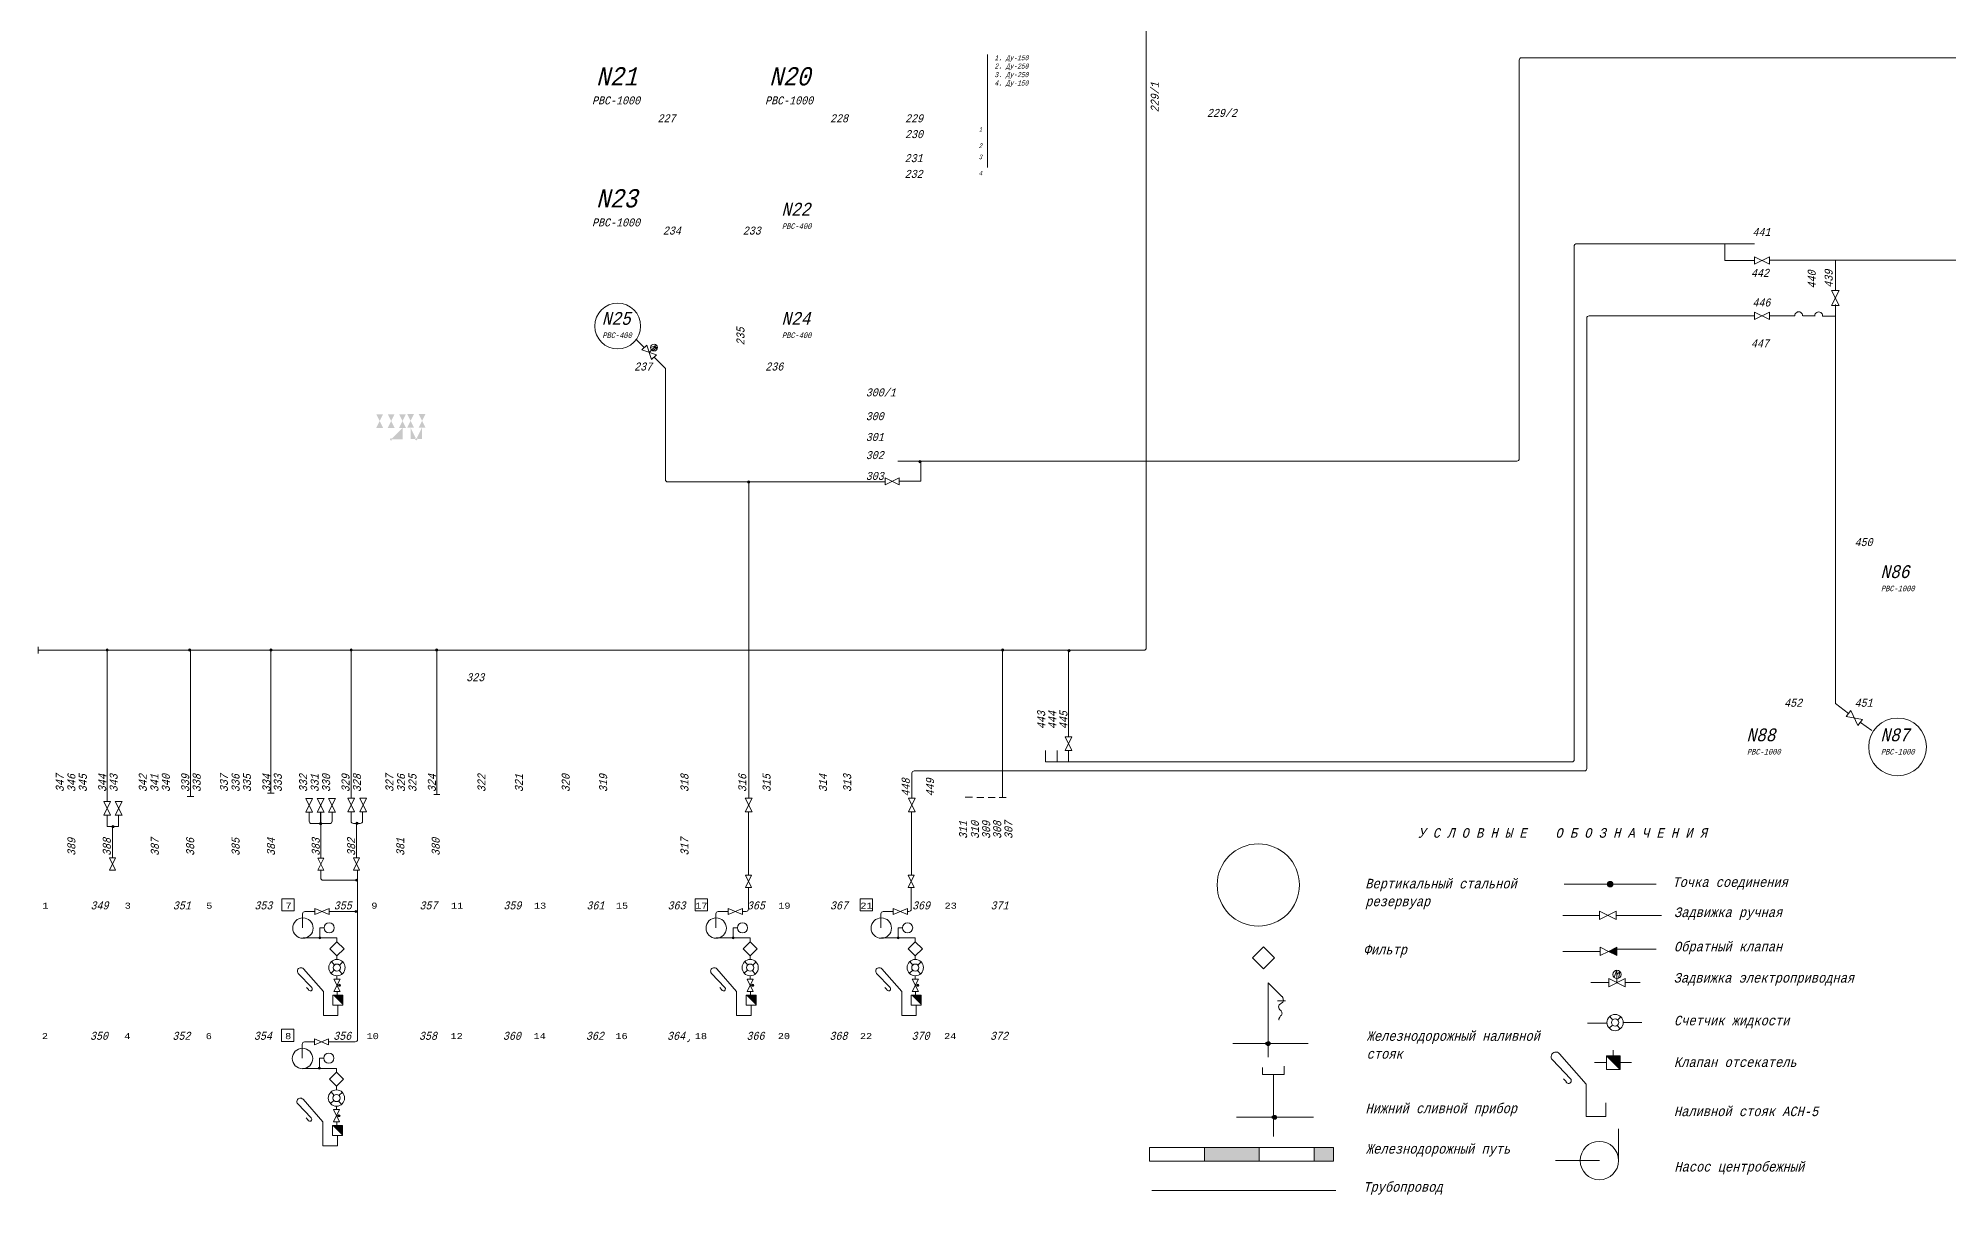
# Model space of a CAD drawing. Extents: x 25 to 789, y 11 to 574.
# Drawn here: x 24.7 to 442.6, y 10.7 to 263.6 of the extents above; entities that cross this region are included whole.
import ezdxf

# ---------------------------------------------------------------- set-up
doc = ezdxf.new("R2010")
doc.units = 0
doc.header["$MEASUREMENT"] = 0
doc.linetypes.add('ACAD_ISO03W100', pattern=[30, 12, -18])
doc.layers.get('0').update_dxf_attribs({"linetype": 'CONTINUOUS'})
doc.layers.add('Aи92', color=74, linetype='CONTINUOUS')
doc.layers.add('Надписи', color=4, linetype='CONTINUOUS', lineweight=5)
doc.layers.add('Общие трубы', color=254, linetype='CONTINUOUS', lineweight=30)
doc.layers.get('0').off()
doc.styles.get("Standard").update_dxf_attribs({"font": 'COUR.TTF', "width": 0.8, "oblique": 7, "height": 2})

# ---------------------------------------------------------------- blocks, each defined once
blk = doc.blocks.new('EZADV')
blk.add_lwpolyline([(-3, 1.5), (-3, -1.5), (3, 1.5), (3, -1.5)], close=True)
for points in [[(-1, 2), (0, 4.5), (0, 3), (1, 4), (0.5, 1.5)], [(0, 0), (0, 3)]]:
    blk.add_lwpolyline(points)
blk.add_circle((0, 3), 1.5)
blk = doc.blocks.new('ZADVR')
blk.add_lwpolyline([(-1.5, 3), (1.5, 3), (-1.5, -3), (1.5, -3)], close=True)
blk = doc.blocks.new('CLAPOB')
blk.add_hatch(color=256).paths.add_polyline_path([(0.74, 1.67), (-0.71, 4.47), (0.74, 4.47), (2.19, 4.47)])
for points in [[(0.75, 1.5), (-0.75, 4.5), (2.25, 4.5)], [(0.75, 1.5), (-0.75, -1.5), (2.25, -1.5)], [(0.74, 1.67), (-0.71, 4.47), (0.74, 4.47), (2.19, 4.47)]]:
    blk.add_lwpolyline(points, close=True)

msp = doc.modelspace()

# ---------------------------------------------------------------- hatches: boundary and pattern name
at = {"layer": 'Aи92'}
h = msp.add_hatch(color=256, dxfattribs=at)
edge = h.paths.add_edge_path()
edge.add_line((101.9, 173.4), (101.9, 175.9))
edge = h.paths.add_edge_path()
edge.add_line((101.9, 175.9), (101.9, 178.4))
edge = h.paths.add_edge_path()
edge.add_line((101.9, 175.9), (104.4, 175.9))
edge.add_line((104.4, 175.9), (104.4, 178.4))
edge = h.paths.add_edge_path()
edge.add_arc((101.9, 175.9), 0.25, 0, 360)
edge = h.paths.add_edge_path()
edge.add_line((101.9, 175.9), (99.4, 175.9))
edge = h.paths.add_edge_path()
edge.add_line((99.4, 175.9), (99.4, 178.4))
h.paths.add_polyline_path([(98.65, 181.4), (100.15, 181.4), (98.65, 178.4), (100.15, 178.4)])
h.paths.add_polyline_path([(101.15, 181.4), (102.65, 181.4), (101.15, 178.4), (102.65, 178.4)])
h.paths.add_polyline_path([(103.65, 181.4), (105.15, 181.4), (103.65, 178.4), (105.15, 178.4)])
edge = h.paths.add_edge_path()
edge.add_line((107.41, 173.44), (107.41, 175.94))
edge = h.paths.add_edge_path()
edge.add_arc((107.41, 175.94), 0.25, 0, 360)
edge = h.paths.add_edge_path()
edge.add_line((107.41, 175.94), (108.66, 175.94))
edge.add_line((108.66, 175.94), (108.66, 178.44))
edge = h.paths.add_edge_path()
edge.add_line((107.41, 175.94), (106.16, 175.94))
edge.add_line((106.16, 175.94), (106.16, 178.44))
h.paths.add_polyline_path([(105.41, 181.44), (106.91, 181.44), (105.41, 178.44), (106.91, 178.44)])
h.paths.add_polyline_path([(107.91, 181.44), (109.41, 181.44), (107.91, 178.44), (109.41, 178.44)])
at = {"layer": 'Aи92', "lineweight": 20}
h = msp.add_hatch(color=256, dxfattribs=at)
edge = h.paths.add_edge_path()
edge.add_arc((39.8, 129.86), 0.25, 0, 360)
h = msp.add_hatch(color=256, dxfattribs=at)
edge = h.paths.add_edge_path()
edge.add_arc((57.83, 129.86), 0.25, 0, 360)
h = msp.add_hatch(color=256, dxfattribs=at)
edge = h.paths.add_edge_path()
edge.add_arc((75.62, 129.86), 0.25, 0, 360)
h = msp.add_hatch(color=256, dxfattribs=at)
edge = h.paths.add_edge_path()
edge.add_arc((93.16, 129.86), 0.25, 0, 360)
h = msp.add_hatch(color=256, dxfattribs=at)
edge = h.paths.add_edge_path()
edge.add_arc((111.88, 129.86), 0.25, 0, 360)
h = msp.add_hatch(color=256, dxfattribs=at)
edge = h.paths.add_edge_path()
edge.add_arc((235.65, 129.86), 0.25, 0, 360)
h = msp.add_hatch(color=256, dxfattribs=at)
edge = h.paths.add_edge_path()
edge.add_arc((250.17, 129.71), 0.25, 0, 360)
h = msp.add_hatch(color=256, dxfattribs=at)
edge = h.paths.add_edge_path()
edge.add_arc((86.48, 91.87), 0.25, 0, 360)
h = msp.add_hatch(color=256, dxfattribs=at)
edge = h.paths.add_edge_path()
edge.add_arc((94.41, 91.91), 0.25, 0, 360)
h = msp.add_hatch(color=256, dxfattribs=at)
edge = h.paths.add_edge_path()
edge.add_arc((41.05, 91.22), 0.25, 0, 360)
h = msp.add_hatch(color=256, dxfattribs=at)
edge = h.paths.add_edge_path()
edge.add_arc((94.32, 79.49), 0.223, 0, 360)
h = msp.add_hatch(color=256, dxfattribs=at)
edge = h.paths.add_edge_path()
edge.add_arc((94.22, 72.67), 0.223, 0, 360)
h = msp.add_hatch(color=256, dxfattribs=at)
edge = h.paths.add_edge_path()
edge.add_arc((86.32, 66.9), 0.223, 0, 360)
h = msp.add_hatch(color=256, dxfattribs=at)
edge = h.paths.add_edge_path()
edge.add_arc((86.32, 66.9), 0.165, 0, 360)
h = msp.add_hatch(color=256, dxfattribs=at)
edge = h.paths.add_edge_path()
edge.add_arc((176.69, 66.9), 0.223, 0, 360)
h = msp.add_hatch(color=256, dxfattribs=at)
edge = h.paths.add_edge_path()
edge.add_arc((176.69, 66.9), 0.165, 0, 360)
h = msp.add_hatch(color=256, dxfattribs=at)
edge = h.paths.add_edge_path()
edge.add_arc((212.8, 66.9), 0.223, 0, 360)
h = msp.add_hatch(color=256, dxfattribs=at)
edge = h.paths.add_edge_path()
edge.add_arc((212.8, 66.9), 0.165, 0, 360)
for points in [[(89.15, 54.36), (91.36, 52.16), (91.36, 54.36)], [(179.53, 54.36), (181.73, 52.16), (181.73, 54.36)], [(215.64, 54.36), (217.84, 52.16), (217.84, 54.36)], [(89.05, 25.84), (91.25, 23.64), (91.25, 25.84)]]:
    msp.add_hatch(color=256, dxfattribs=at).paths.add_polyline_path(points)
h = msp.add_hatch(color=256, dxfattribs=at)
edge = h.paths.add_edge_path()
edge.add_arc((90.6, 56.51), 0.223, 0, 360)
h = msp.add_hatch(color=256, dxfattribs=at)
edge = h.paths.add_edge_path()
edge.add_arc((90.6, 56.51), 0.165, 0, 360)
h = msp.add_hatch(color=256, dxfattribs=at)
edge = h.paths.add_edge_path()
edge.add_arc((180.98, 56.51), 0.223, 0, 360)
h = msp.add_hatch(color=256, dxfattribs=at)
edge = h.paths.add_edge_path()
edge.add_arc((180.98, 56.51), 0.165, 0, 360)
h = msp.add_hatch(color=256, dxfattribs=at)
edge = h.paths.add_edge_path()
edge.add_arc((217.09, 56.51), 0.223, 0, 360)
h = msp.add_hatch(color=256, dxfattribs=at)
edge = h.paths.add_edge_path()
edge.add_arc((217.09, 56.51), 0.165, 0, 360)
h = msp.add_hatch(color=256, dxfattribs=at)
edge = h.paths.add_edge_path()
edge.add_arc((86.21, 38.38), 0.223, 0, 360)
h = msp.add_hatch(color=256, dxfattribs=at)
edge = h.paths.add_edge_path()
edge.add_arc((86.21, 38.38), 0.165, 0, 360)
h = msp.add_hatch(color=256, dxfattribs=at)
edge = h.paths.add_edge_path()
edge.add_arc((90.5, 27.99), 0.223, 0, 360)
h = msp.add_hatch(color=256, dxfattribs=at)
edge = h.paths.add_edge_path()
edge.add_arc((90.5, 27.99), 0.165, 0, 360)
at = {"layer": 'Надписи', "lineweight": 15}
h = msp.add_hatch(color=256, dxfattribs=at)
edge = h.paths.add_edge_path()
edge.add_arc((368.52, 78.63), 0.6, 0, 360)
h = msp.add_hatch(color=256, dxfattribs=at)
edge = h.paths.add_edge_path()
edge.add_arc((293.74, 43.77), 0.42, 0, 360)
edge = h.paths.add_edge_path()
edge.add_arc((293.44, 43.77), 0.3, 0, 360)
edge = h.paths.add_edge_path(flags=16)
edge.add_arc((293.74, 43.77), 0.3, 0, 360)
h = msp.add_hatch(color=256, dxfattribs=at)
edge = h.paths.add_edge_path()
edge.add_arc((293.44, 43.77), 0.3, 0, 360)
edge = h.paths.add_edge_path()
edge.add_arc((293.74, 43.77), 0.3, 0, 360)
msp.add_hatch(color=256, dxfattribs=at).paths.add_polyline_path([(367.7, 41.1), (370.67, 38.13), (370.67, 41.1)])
h = msp.add_hatch(color=256, dxfattribs=at)
edge = h.paths.add_edge_path()
edge.add_arc((295.15, 27.65), 0.42, 0, 360)
edge = h.paths.add_edge_path()
edge.add_arc((294.85, 27.65), 0.3, 0, 360)
edge = h.paths.add_edge_path(flags=16)
edge.add_arc((295.15, 27.65), 0.3, 0, 360)
h = msp.add_hatch(color=256, dxfattribs=at)
edge = h.paths.add_edge_path()
edge.add_arc((294.85, 27.65), 0.3, 0, 360)
edge = h.paths.add_edge_path()
edge.add_arc((295.15, 27.65), 0.3, 0, 360)
h = msp.add_hatch(color=256, dxfattribs=at)
h.paths.add_polyline_path([(291.78, 18.07), (279.78, 18.07), (279.78, 21.07), (291.78, 21.07)])
h.paths.add_polyline_path([(303.78, 18.07), (307.98, 18.07), (307.98, 21.07), (303.78, 21.07)])
at = {"layer": 'Общие трубы', "lineweight": 20}
h = msp.add_hatch(color=256, dxfattribs=at)
edge = h.paths.add_edge_path()
edge.add_arc((217.57, 171.04), 0.25, 0, 360)

# ---------------------------------------------------------------- linework, layer by layer
at = {"layer": 'Aи92', "lineweight": 20}
for p, q in [((267.07, 376.35), (267.07, 130.29)), ((400.09, 214.21), (403.35, 215.84)), ((400.09, 215.84), (403.35, 214.21)), ((400.09, 215.84), (400.09, 214.21)), ((614.29, 215.11), (403.34, 215.11)), ((403.35, 215.84), (403.35, 214.21)), ((417.77, 208.44), (417.77, 215.13)), ((418.58, 205.18), (416.95, 208.44)), ((416.95, 205.18), (418.58, 208.44)), ((418.58, 208.44), (416.95, 208.44)), ((418.58, 205.18), (416.95, 205.18)), ((417.77, 206.81), (417.77, 206.81)), ((417.77, 118.13), (417.81, 205.41)), ((363.41, 103.89), (363.41, 202.4)), ((400.09, 202.9), (363.91, 202.9)), ((400.09, 202.1), (403.35, 203.73)), ((400.09, 203.73), (403.35, 202.1)), ((400.09, 203.73), (400.09, 202.1)), ((403.35, 203.73), (403.35, 202.1)), ((408.91, 202.88), (403.35, 202.88)), ((414.96, 202.87), (417.9, 202.87)), ((155.51, 197.75), (157.28, 195.98)), ((157.81, 196.51), (156.75, 195.45)), ((158.87, 193.33), (157.81, 196.51)), ((158.7, 195.98), (159.93, 196.51)), ((159.93, 196.51), (159.4, 195.98)), ((156.75, 195.45), (159.93, 194.39)), ((158.34, 194.92), (159.4, 195.98)), ((159.93, 194.39), (158.87, 193.33)), ((160.11, 195.98), (159.05, 195.27)), ((159.4, 195.98), (160.11, 195.98)), ((159.4, 193.86), (161.9, 191.36)), ((161.9, 191.36), (161.9, 167.1)), ((212.99, 167.48), (209.99, 165.98)), ((209.99, 167.48), (212.99, 165.98)), ((209.99, 165.98), (209.99, 167.48)), ((212.99, 165.98), (212.99, 167.48)), ((162.4, 166.6), (209.93, 166.6)), ((180.13, 97.41), (180.13, 166.62)), ((24.72, 129.04), (24.72, 130.54)), ((39.47, 129.79), (24.72, 129.79)), ((24.72, 129.79), (24.72, 129.04)), ((101.22, 129.79), (39.47, 129.79)), ((39.8, 96.72), (39.8, 129.79)), ((58.01, 97.84), (58.01, 129.79)), ((75.62, 98.52), (75.62, 129.79)), ((93.16, 97.41), (93.16, 129.79)), ((167.22, 129.79), (101.22, 129.79)), ((111.88, 98.23), (111.88, 129.79)), ((236.72, 129.79), (167.22, 129.79)), ((235.65, 97.57), (235.65, 129.79)), ((266.57, 129.79), (236.72, 129.79)), ((250.05, 129.72), (250.05, 110.75)), ((420.62, 115.95), (417.77, 118.13)), ((421.13, 116.6), (420.13, 115.31)), ((420.13, 115.31), (423.71, 114.6)), ((421.13, 116.6), (422.71, 113.31)), ((423.71, 114.6), (422.71, 113.31)), ((423.25, 114.01), (425.78, 112.21)), ((249.3, 110.85), (250.8, 110.85)), ((250.8, 110.85), (249.3, 107.85)), ((250.8, 107.85), (249.3, 110.85)), ((249.3, 107.85), (250.8, 107.85)), ((215.81, 97.41), (215.81, 102.89)), ((362.91, 103.39), (216.31, 103.39)), ((39.05, 96.72), (40.55, 96.72)), ((40.55, 96.72), (39.05, 93.72)), ((40.55, 93.72), (39.05, 96.72)), ((41.55, 96.72), (43.05, 96.72)), ((43.05, 96.72), (41.55, 93.72)), ((43.05, 93.72), (41.55, 96.72)), ((57.28, 97.81), (58.76, 97.81)), ((74.83, 98.56), (76.3, 98.56)), ((83.23, 97.37), (84.73, 97.37)), ((84.73, 97.37), (83.23, 94.37)), ((84.73, 94.37), (83.23, 97.37)), ((85.73, 97.37), (87.23, 97.37)), ((87.23, 97.37), (85.73, 94.37)), ((87.23, 94.37), (85.73, 97.37)), ((88.23, 97.37), (89.73, 97.37)), ((89.73, 97.37), (88.23, 94.37)), ((89.73, 94.37), (88.23, 97.37)), ((92.41, 97.41), (93.91, 97.41)), ((93.91, 97.41), (92.41, 94.41)), ((93.91, 94.41), (92.41, 97.41)), ((95.03, 97.41), (96.53, 97.41)), ((96.53, 97.41), (95.03, 94.41)), ((96.53, 94.41), (95.03, 97.41)), ((111.22, 98.23), (112.53, 98.23)), ((179.36, 97.41), (180.86, 97.41)), ((180.86, 97.41), (179.36, 94.41)), ((180.86, 94.41), (179.36, 97.41)), ((215.05, 97.41), (216.55, 97.41)), ((216.55, 97.41), (215.05, 94.41)), ((216.55, 94.41), (215.05, 97.41)), ((234.9, 97.55), (236.43, 97.55)), ((39.05, 93.72), (40.55, 93.72)), ((39.8, 91.22), (39.8, 93.72)), ((41.55, 93.72), (43.05, 93.72)), ((42.3, 91.22), (42.3, 93.72)), ((83.23, 94.37), (84.73, 94.37)), ((83.98, 92.37), (83.98, 94.37)), ((85.73, 94.37), (87.23, 94.37)), ((86.48, 91.87), (86.48, 94.37)), ((86.51, 84.33), (86.51, 94.37)), ((88.23, 94.37), (89.73, 94.37)), ((88.98, 92.37), (88.98, 94.37)), ((92.41, 94.41), (93.91, 94.41)), ((93.16, 92.41), (93.16, 94.41)), ((94.32, 84.37), (94.32, 92.15)), ((95.03, 94.41), (96.53, 94.41)), ((95.66, 92.41), (95.66, 94.41)), ((179.36, 94.41), (180.86, 94.41)), ((180.05, 80.57), (180.05, 94.41)), ((215.05, 94.41), (216.55, 94.41)), ((215.74, 80.57), (215.74, 94.41)), ((41.05, 91.22), (39.8, 91.22)), ((40.96, 84.37), (40.96, 91.45)), ((41.05, 91.22), (42.3, 91.22)), ((86.48, 91.87), (84.48, 91.87)), ((86.48, 91.87), (88.48, 91.87)), ((94.41, 91.91), (93.66, 91.91)), ((94.41, 91.91), (95.16, 91.91)), ((40.29, 84.37), (41.62, 84.37)), ((41.62, 84.37), (40.29, 81.7)), ((41.62, 81.7), (40.29, 84.37)), ((85.85, 84.33), (87.18, 84.33)), ((87.18, 84.33), (85.85, 81.66)), ((87.18, 81.66), (85.85, 84.33)), ((93.65, 84.37), (94.98, 84.37)), ((94.98, 84.37), (93.65, 81.7)), ((94.98, 81.7), (93.65, 84.37)), ((40.29, 81.7), (41.62, 81.7)), ((85.85, 81.66), (87.18, 81.66)), ((86.51, 81.66), (86.51, 79.99)), ((87.01, 79.49), (94.32, 79.49)), ((93.65, 81.7), (94.98, 81.7)), ((94.56, 77.75), (94.58, 81.76)), ((179.39, 80.57), (180.72, 80.57)), ((180.72, 80.57), (179.39, 77.9)), ((180.72, 77.9), (179.39, 80.57)), ((214.97, 80.57), (216.31, 80.57)), ((216.31, 80.57), (214.97, 77.9)), ((216.31, 77.9), (214.97, 80.57)), ((94.56, 44.65), (94.56, 77.75)), ((179.39, 77.9), (180.72, 77.9)), ((180.05, 73.17), (180.05, 77.9)), ((214.97, 77.9), (216.31, 77.9)), ((215.65, 73.17), (215.65, 77.9)), ((82.55, 72.14), (82.55, 69.09)), ((83.05, 72.64), (85.16, 72.64)), ((85.22, 72), (85.22, 73.33)), ((85.22, 73.33), (88.34, 72)), ((88.34, 73.33), (85.22, 72)), ((88.31, 72.67), (94.22, 72.67)), ((88.34, 72), (88.34, 73.33)), ((172.93, 72.14), (172.93, 69.09)), ((173.43, 72.64), (175.54, 72.64)), ((175.6, 72), (175.6, 73.33)), ((175.6, 73.33), (178.72, 72)), ((178.72, 73.33), (175.6, 72)), ((178.68, 72.67), (179.55, 72.67)), ((178.72, 72), (178.72, 73.33)), ((209.04, 72.14), (209.04, 69.09)), ((209.54, 72.64), (211.65, 72.64)), ((211.71, 72), (211.71, 73.33)), ((211.71, 73.33), (214.83, 72)), ((214.83, 73.33), (211.71, 72)), ((214.79, 72.67), (215.15, 72.67)), ((214.83, 72), (214.83, 73.33)), ((82.63, 66.87), (90.06, 66.87)), ((90.06, 66.87), (90.06, 66.05)), ((173.01, 66.87), (180.43, 66.87)), ((180.43, 66.87), (180.43, 66.05)), ((209.12, 66.87), (216.54, 66.87)), ((216.54, 66.87), (216.54, 66.05)), ((90.05, 62.93), (90.05, 62.18)), ((180.43, 62.93), (180.43, 62.18)), ((216.54, 62.93), (216.54, 62.18)), ((89.48, 59.83), (88.78, 59.16)), ((88.86, 61.72), (89.52, 60.93)), ((90.05, 58.59), (90.05, 57.84)), ((90.52, 59.75), (91.16, 58.99)), ((90.6, 60.95), (91.34, 61.68)), ((179.86, 59.83), (179.15, 59.16)), ((179.24, 61.72), (179.9, 60.93)), ((180.43, 58.59), (180.43, 57.84)), ((180.9, 59.75), (181.54, 58.99)), ((180.98, 60.95), (181.72, 61.68)), ((215.97, 59.83), (215.27, 59.16)), ((215.35, 61.72), (216.01, 60.93)), ((216.54, 58.59), (216.54, 57.84)), ((217.01, 59.75), (217.65, 58.99)), ((217.09, 60.95), (217.83, 61.68)), ((90.06, 56.51), (90.6, 56.51)), ((90.1, 55.18), (90.1, 54.5)), ((90.1, 54.5), (90.1, 54.37)), ((180.44, 56.51), (180.98, 56.51)), ((180.48, 55.18), (180.48, 54.5)), ((180.48, 54.5), (180.48, 54.37)), ((216.55, 56.51), (217.09, 56.51)), ((216.59, 55.18), (216.59, 54.5)), ((216.59, 54.5), (216.59, 54.37)), ((82.45, 43.62), (82.45, 40.57)), ((82.95, 44.12), (85.06, 44.12)), ((85.12, 43.48), (85.12, 44.81)), ((88.24, 44.81), (85.12, 43.48)), ((85.12, 44.81), (88.24, 43.48)), ((88.2, 44.15), (94.06, 44.15)), ((88.24, 43.48), (88.24, 44.81)), ((82.53, 38.35), (89.95, 38.35)), ((89.95, 38.35), (89.95, 37.53)), ((89.95, 34.42), (89.95, 33.66)), ((89.38, 31.32), (88.67, 30.64)), ((88.76, 33.2), (89.42, 32.42)), ((89.95, 30.07), (89.95, 29.32)), ((90.42, 31.23), (91.06, 30.47)), ((90.5, 32.43), (91.24, 33.16)), ((89.96, 27.99), (90.5, 27.99)), ((90, 26.66), (90, 25.98)), ((90, 25.98), (90, 25.85))]:
    msp.add_line(p, q, dxfattribs=at)
at = {"layer": 'Aи92', "linetype": 'ACAD_ISO03W100', "lineweight": 20}
msp.add_line((410.64, 202.88), (413.28, 202.88), dxfattribs=at)
at = {"layer": 'Aи92', "lineweight": 20}
for points in [[(78.03, 75.43), (80.7, 75.43), (80.7, 72.76), (78.03, 72.76)], [(168.41, 75.43), (171.08, 75.43), (171.08, 72.76), (168.41, 72.76)], [(204.52, 75.43), (207.19, 75.43), (207.19, 72.76), (204.52, 72.76)], [(90.05, 62.93), (91.61, 64.49), (90.05, 66.05), (88.5, 64.49)], [(180.43, 62.93), (181.99, 64.49), (180.43, 66.05), (178.87, 64.49)], [(216.54, 62.93), (218.1, 64.49), (216.54, 66.05), (214.98, 64.49)], [(89.15, 54.36), (89.15, 52.16), (91.36, 52.16), (91.36, 54.36)], [(89.39, 55.18), (90.73, 55.18), (89.39, 57.85), (90.73, 57.85)], [(179.53, 54.36), (179.53, 52.16), (181.73, 52.16), (181.73, 54.36)], [(179.77, 55.18), (181.1, 55.18), (179.77, 57.85), (181.1, 57.85)], [(215.64, 54.36), (215.64, 52.16), (217.84, 52.16), (217.84, 54.36)], [(215.88, 55.18), (217.21, 55.18), (215.88, 57.85), (217.21, 57.85)], [(77.93, 46.91), (80.6, 46.91), (80.6, 44.24), (77.93, 44.24)], [(89.95, 34.42), (91.51, 35.97), (89.95, 37.53), (88.39, 35.97)], [(89.29, 26.66), (90.62, 26.66), (89.29, 29.33), (90.62, 29.33)], [(89.05, 25.84), (89.05, 23.64), (91.25, 23.64), (91.25, 25.84)]]:
    msp.add_lwpolyline(points, close=True, dxfattribs=at)
for points in [[(86.32, 66.9), (86.32, 69.08)], [(87.26, 69.08), (86.32, 69.08)], [(176.69, 66.9), (176.69, 69.08)], [(177.63, 69.08), (176.69, 69.08)], [(212.8, 66.9), (212.8, 69.08)], [(213.74, 69.08), (212.8, 69.08)], [(87.09, 55.15), (82.73, 60.11)], [(177.47, 55.15), (173.11, 60.11)], [(213.58, 55.15), (209.22, 60.11)], [(90.25, 52.12), (90.25, 49.93), (87.09, 49.93), (87.09, 55.15)], [(180.62, 52.12), (180.62, 49.93), (177.47, 49.93), (177.47, 55.15)], [(216.74, 52.12), (216.74, 49.93), (213.58, 49.93), (213.58, 55.15)], [(87.15, 40.56), (86.21, 40.56)], [(86.21, 38.38), (86.21, 40.56)], [(86.99, 26.64), (82.63, 31.59)], [(90.14, 23.6), (90.14, 21.41), (86.99, 21.41), (86.99, 26.64)]]:
    msp.add_lwpolyline(points, dxfattribs=at)
for points in [[(82.73, 60.11, 1.001001), (81.59, 59.11), (84.54, 56.02, -1.307527), (83.8, 55.62), (83.4, 56.02)], [(173.11, 60.11, 1.001001), (171.97, 59.11), (174.92, 56.02, -1.307527), (174.18, 55.62), (173.78, 56.02)], [(209.22, 60.11, 1.001001), (208.08, 59.11), (211.03, 56.02, -1.307527), (210.29, 55.62), (209.89, 56.02)], [(82.63, 31.59, 1.001001), (81.49, 30.59), (84.44, 27.51, -1.307527), (83.7, 27.1), (83.3, 27.51)]]:
    msp.add_lwpolyline(points, format="xyb", dxfattribs=at)
for centre, radius in [((151.46, 200.67), 5), ((159.4, 195.98), 0.75), ((180.12, 166.6), 0.25), ((39.8, 129.86), 0.25), ((57.83, 129.86), 0.25), ((75.62, 129.86), 0.25), ((93.16, 129.86), 0.25), ((111.88, 129.86), 0.25), ((235.65, 129.86), 0.25), ((250.17, 129.71), 0.25), ((431.39, 108.63), 6.33), ((86.48, 91.87), 0.25), ((86.48, 91.87), 0.25), ((94.41, 91.91), 0.25), ((94.41, 91.91), 0.25), ((41.05, 91.22), 0.25), ((41.05, 91.22), 0.25), ((94.32, 79.49), 0.223), ((82.62, 69.02), 2.23), ((94.22, 72.67), 0.223), ((173, 69.02), 2.23), ((209.11, 69.02), 2.23), ((86.32, 66.9), 0.223), ((86.32, 66.9), 0.165), ((88.37, 69.08), 1.11), ((176.69, 66.9), 0.223), ((176.69, 66.9), 0.165), ((178.75, 69.08), 1.11), ((212.8, 66.9), 0.223), ((212.8, 66.9), 0.165), ((214.86, 69.08), 1.11), ((90.05, 60.38), 1.78), ((90.05, 60.38), 0.789), ((180.43, 60.38), 1.78), ((180.43, 60.38), 0.789), ((216.54, 60.38), 1.78), ((216.54, 60.38), 0.789), ((90.6, 56.51), 0.223), ((90.6, 56.51), 0.165), ((180.98, 56.51), 0.223), ((180.98, 56.51), 0.165), ((217.09, 56.51), 0.223), ((217.09, 56.51), 0.165), ((82.52, 40.5), 2.23), ((86.21, 38.38), 0.223), ((86.21, 38.38), 0.165), ((88.27, 40.56), 1.11), ((89.95, 31.86), 1.78), ((89.95, 31.86), 0.789), ((90.5, 27.99), 0.223), ((90.5, 27.99), 0.165)]:
    msp.add_circle(centre, radius, dxfattribs=at)
for centre, radius, start, end in [((363.91, 202.4), 0.5, 90, 180), ((409.75, 202.94), 0.841, 355.7305, 184.2695), ((414.12, 202.93), 0.841, 355.7305, 184.2695), ((162.4, 167.1), 0.5, 180, 270), ((266.57, 130.29), 0.5, 270, 0), ((216.31, 102.89), 0.5, 90, 180), ((362.91, 103.89), 0.5, 270, 0), ((84.48, 92.37), 0.5, 180, 270), ((88.48, 92.37), 0.5, 270, 0), ((93.66, 92.41), 0.5, 180, 270), ((95.16, 92.41), 0.5, 270, 0), ((87.01, 79.99), 0.5, 180, 270), ((83.05, 72.14), 0.5, 90, 180), ((173.43, 72.14), 0.5, 90, 180), ((179.55, 73.17), 0.5, 269.9588, 360), ((209.54, 72.14), 0.5, 90, 180), ((215.15, 73.17), 0.5, 269.9177, 0), ((82.95, 43.62), 0.5, 90, 180)]:
    msp.add_arc(centre, radius, start, end, dxfattribs=at)
at = {"layer": 'Надписи', "lineweight": 5}
msp.add_line((232.34, 260.02), (232.34, 235.33), dxfattribs=at)
at = {"layer": 'Надписи', "lineweight": 15}
for p, q in [((358.47, 78.63), (378.57, 78.63)), ((366.22, 71.8), (358.17, 71.8)), ((369.82, 71.8), (379.77, 71.8)), ((366.36, 63.93), (358.17, 63.93)), ((369.94, 64.38), (378.57, 64.38)), ((293.74, 57.04), (293.74, 40.77)), ((293.74, 57.04), (296.74, 54.04)), ((368.21, 57.09), (364.28, 57.09)), ((371.81, 57.09), (375.08, 57.09)), ((296.63, 53.11), (295.73, 53.11)), ((295.73, 53.11), (297.53, 53.11)), ((367.79, 48.26), (363.58, 48.26)), ((369.03, 47.82), (368.33, 47.14)), ((368.41, 49.71), (369.08, 48.92)), ((370.07, 47.74), (370.71, 46.98)), ((370.16, 48.93), (370.9, 49.67)), ((371.35, 48.37), (375.46, 48.37)), ((285.99, 43.77), (302.49, 43.77)), ((292.45, 37.92), (292.45, 38.52)), ((367.7, 39.62), (365.11, 39.62)), ((370.67, 39.62), (373.21, 39.62)), ((286.8, 27.65), (303.6, 27.65)), ((370.36, 18.19), (370.36, 25.09)), ((366.16, 18.19), (356.56, 18.19)), ((268.31, 11.67), (308.51, 11.67))]:
    msp.add_line(p, q, dxfattribs=at)
for points in [[(292.72, 60.13), (295.12, 62.53), (292.72, 64.93), (290.32, 62.53)], [(367.7, 41.1), (367.7, 38.13), (370.67, 38.13), (370.67, 41.1)], [(279.78, 18.07), (267.78, 18.07), (267.78, 21.07), (279.78, 21.07)], [(291.78, 18.07), (279.78, 18.07), (279.78, 21.07), (291.78, 21.07)], [(303.78, 18.07), (291.78, 18.07), (291.78, 21.07), (303.78, 21.07)], [(303.78, 18.07), (307.98, 18.07), (307.98, 21.07), (303.78, 21.07)]]:
    msp.add_lwpolyline(points, close=True, dxfattribs=at)
msp.add_lwpolyline([(357.41, 41.56, 1.001001), (355.87, 40.21), (359.85, 36.05, -1.307527), (358.86, 35.51), (358.31, 36.05)], format="xyb", dxfattribs=at)
for points in [[(369.21, 41.1), (369.21, 42.35)], [(294.85, 23.45), (294.85, 37.02), (292.45, 37.02), (292.45, 37.92)], [(294.85, 37.02), (297.25, 37.02), (297.25, 38.82)], [(363.29, 34.88), (357.41, 41.56)], [(367.7, 41.1), (370.67, 38.13), (370.67, 41.1), (367.7, 41.1)], [(369.19, 38.13), (369.17, 38.02)], [(367.55, 30.78), (367.55, 27.84), (363.29, 27.84), (363.29, 34.88)]]:
    msp.add_lwpolyline(points, dxfattribs=at)
for centre, radius in [((291.56, 78.45), 9), ((368.52, 78.63), 0.6), ((369.6, 48.37), 1.78), ((369.6, 48.37), 0.789), ((293.44, 43.77), 0.3), ((293.74, 43.77), 0.42), ((293.74, 43.77), 0.3), ((294.85, 27.65), 0.3), ((295.15, 27.65), 0.42), ((295.15, 27.65), 0.3), ((366.16, 18.19), 4.2)]:
    msp.add_circle(centre, radius, dxfattribs=at)
for centre, end in [((179.55, 73.17), 0), ((94.06, 44.65), 0), ((94.06, 44.65), 0), ((166.66, 44.65), 360)]:
    msp.add_arc(centre, 0.5, 269.9588, end, dxfattribs=at)
at = {"layer": 'Надписи', "lineweight": 15, "start_tangent": (0.116841, 0.993151), "end_tangent": (0.83205, 0.5547)}
msp.add_spline([(296.74, 54.04), (297.04, 53.14), (296.14, 52.24), (296.14, 51.34), (296.44, 51.04), (296.74, 50.44), (296.74, 50.14), (296.44, 49.84), (296.14, 48.94)], degree=3, dxfattribs=at)
at = {"layer": 'Общие трубы', "lineweight": 20}
for p, q in [((349.13, 259.35), (620.16, 259.35)), ((348.63, 171.66), (348.63, 258.85)), ((360.67, 105.85), (360.67, 218.27)), ((400.09, 218.62), (361.02, 218.62)), ((393.63, 218.62), (393.63, 215.03)), ((400.09, 215.03), (393.63, 215.03)), ((212.75, 171.16), (348.13, 171.16)), ((217.72, 166.73), (217.72, 171.16)), ((213.02, 166.73), (217.72, 166.73)), ((245.05, 105.35), (245.05, 107.85)), ((247.55, 105.35), (245.05, 105.35)), ((247.55, 105.35), (247.55, 107.85)), ((247.55, 105.35), (360.17, 105.35)), ((250.05, 105.35), (250.05, 107.85)), ((227.44, 97.63), (229.09, 97.63)), ((229.99, 97.61), (231.52, 97.61)), ((232.45, 97.57), (234.04, 97.57))]:
    msp.add_line(p, q, dxfattribs=at)
msp.add_circle((217.57, 171.04), 0.25, dxfattribs=at)
for centre, radius, start, end in [((349.13, 258.85), 0.5, 90, 180), ((361.02, 218.27), 0.35, 90, 180), ((348.13, 171.66), 0.5, 270, 0), ((360.17, 105.85), 0.5, 270, 0)]:
    msp.add_arc(centre, radius, start, end, dxfattribs=at)

# ---------------------------------------------------------------- block references
at = {"layer": 'Надписи', "lineweight": 15, "xscale": 0.6, "yscale": 0.6, "zscale": 0.6}
for name, p, rotation in [('ZADVR', (368.02, 71.8), 90), ('CLAPOB', (367.26, 64.38), 270)]:
    msp.add_blockref(name, p, dxfattribs=dict(at, rotation=rotation))
msp.add_blockref('EZADV', (370.01, 57.09), dxfattribs=at)

# ---------------------------------------------------------------- texts
at = {"layer": 'Надписи', "lineweight": 5, "oblique": 15, "width": 0.75}
for s, height, p in [('1. Ду-150', 1.1, (233.86, 258.8)), ('2. Ду-250', 1.1, (233.86, 256.97)), ('3. Ду-250', 1.1, (233.86, 255.1)), ('4. Ду-150', 1.1, (233.86, 253.27)), ('229/2', 1.75, (280.32, 246.4)), ('1', 1, (230.41, 243.16)), ('2', 1, (230.41, 239.6)), ('3', 1, (230.41, 237.16)), ('4', 1, (230.41, 233.6))]:
    msp.add_text(s, height=height, dxfattribs=at).set_placement(p)
at = {"layer": 'Надписи', "lineweight": 15, "oblique": 15, "width": 0.75}
for s, height, p in [('N21', 4, (146.72, 253.28)), ('N20', 4, (184.57, 253.28)), ('РВС-1000', 1.75, (145.84, 249.14)), ('РВС-1000', 1.75, (183.69, 249.14)), ('227', 1.75, (160.17, 245.22)), ('228', 1.75, (197.89, 245.22)), ('229', 1.75, (214.3, 245.22)), ('230', 1.75, (214.3, 241.77)), ('231', 1.75, (214.21, 236.51)), ('232', 1.75, (214.21, 233.06)), ('N23', 4, (146.72, 226.6)), ('N22', 2.8, (187.27, 224.82)), ('РВС-1000', 1.75, (145.84, 222.46)), ('234', 1.75, (161.33, 220.67)), ('233', 1.75, (178.81, 220.67)), ('РВС-400', 1.225, (187.39, 221.92)), ('441', 1.75, (399.62, 220.36)), ('442', 1.75, (399.31, 211.42)), ('446', 1.75, (399.62, 204.95)), ('N25', 2.8, (147.98, 200.94)), ('N24', 2.8, (187.27, 200.94)), ('РВС-400', 1.225, (148.1, 198.05)), ('РВС-400', 1.225, (187.39, 198.05)), ('447', 1.75, (399.31, 196.01)), ('237', 1.75, (155.05, 190.95)), ('236', 1.75, (183.74, 190.95)), ('300/1', 1.75, (205.71, 185.29)), ('300', 1.75, (205.71, 180.09)), ('301', 1.75, (205.71, 175.53)), ('302', 1.75, (205.71, 171.58)), ('303', 1.75, (205.71, 167.02)), ('450', 1.75, (421.98, 152.56)), ('N86', 2.8, (427.63, 145.57)), ('РВС-1000', 1.225, (427.75, 142.68)), ('323', 1.75, (118.34, 123)), ('452', 1.75, (406.56, 117.42)), ('451', 1.75, (421.98, 117.42)), ('N88', 2.8, (398.33, 109.87)), ('N87', 2.8, (427.63, 109.87)), ('РВС-1000', 1.225, (398.45, 106.98)), ('РВС-1000', 1.225, (427.75, 106.98)), ('У С Л О В Н Ы Е    О Б О З Н А Ч Е Н И Я', 2.1, (326.54, 88.78)), ('Вертикальный стальной', 2.1, (314.95, 77.7)), (' Точка соединения', 2.1, (380.55, 78.03)), ('резервуар', 2.1, (314.95, 73.8)), ('349', 1.75, (36.15, 73.11)), ('351', 1.75, (54.16, 73.11)), ('353', 1.75, (71.99, 73.11)), ('355', 1.75, (89.34, 73.11)), ('357', 1.75, (108.1, 73.11)), ('359', 1.75, (126.45, 73.11)), ('361', 1.75, (144.61, 73.11)), ('363', 1.75, (162.36, 73.11)), ('365', 1.75, (179.72, 73.11)), ('367', 1.75, (197.88, 73.11)), ('369', 1.75, (215.83, 73.11)), ('371', 1.75, (233, 73.11)), ('Задвижка ручная', 2.1, (382.47, 71.43)), ('Фильтр', 2.1, (314.61, 63.25)), ('Обратный клапан', 2.1, (382.47, 63.93)), ('Задвижка электроприводная', 2.1, (382.4, 57.09)), ('350', 1.75, (36.04, 44.59)), ('352', 1.75, (54.06, 44.59)), ('354', 1.75, (71.88, 44.59)), ('356', 1.75, (89.24, 44.59)), ('358', 1.75, (107.99, 44.59)), ('360', 1.75, (126.35, 44.59)), ('362', 1.75, (144.5, 44.59)), ('364', 1.75, (162.26, 44.59)), ('366', 1.75, (179.62, 44.59)), ('368', 1.75, (197.77, 44.59)), ('370', 1.75, (215.73, 44.59)), ('372', 1.75, (232.89, 44.59)), ('Железнодорожный наливной', 2.1, (315.26, 44.37)), ('Счетчик жидкости', 2.1, (382.47, 47.75)), ('стояк', 2.1, (315.26, 40.47)), ('Клапан отсекатель', 2.1, (382.47, 38.65)), ('Нижний сливной прибор', 2.1, (315, 28.55)), ('Наливной стояк АСН-5', 2.1, (382.46, 27.9)), ('Железнодорожный путь', 2.1, (315.11, 19.7)), ('Насос центробежный', 2.1, (382.56, 15.79)), ('Трубопровод', 2.1, (314.51, 11.37))]:
    msp.add_text(s, height=height, dxfattribs=at).set_placement(p)
at = {"layer": 'Надписи', "lineweight": 5, "oblique": 15, "width": 0.75}
msp.add_text('229/1', height=1.75, rotation=90, dxfattribs=at).set_placement((269.79, 247.41))
at = {"layer": 'Надписи', "lineweight": 15, "oblique": 15, "width": 0.75}
for s, p in [('439', (417.18, 209.05)), ('440', (413.48, 208.89)), ('235', (179.18, 196.45)), ('443', (244.95, 112.54)), ('444', (247.36, 112.54)), ('445', (249.82, 112.54)), ('347', (30.31, 98.76)), ('346', (32.85, 98.76)), ('345', (35.35, 98.76)), ('344', (39.59, 98.76)), ('343', (42.09, 98.76)), ('342', (48.47, 98.76)), ('341', (51.01, 98.76)), ('340', (53.51, 98.76)), ('339', (57.75, 98.76)), ('338', (60.25, 98.76)), ('337', (66.22, 98.76)), ('336', (68.76, 98.76)), ('335', (71.26, 98.76)), ('334', (75.5, 98.76)), ('333', (78, 98.76)), ('332', (83.53, 98.76)), ('331', (86.06, 98.76)), ('330', (88.56, 98.76)), ('329', (92.81, 98.76)), ('328', (95.31, 98.76)), ('327', (102.41, 98.76)), ('326', (104.95, 98.76)), ('325', (107.45, 98.76)), ('324', (111.69, 98.76)), ('322', (122.54, 98.76)), ('321', (130.73, 98.76)), ('320', (140.96, 98.76)), ('319', (149.15, 98.76)), ('318', (166.94, 98.76)), ('316', (179.58, 98.76)), ('315', (184.89, 98.76)), ('314', (197.22, 98.76)), ('313', (202.52, 98.76)), ('448', (215.32, 97.82)), ('449', (220.63, 97.82)), ('311', (227.87, 88.5)), ('310', (230.46, 88.5)), ('309', (232.92, 88.5)), ('308', (235.33, 88.5)), ('307', (237.79, 88.5)), ('389', (32.85, 84.8)), ('388', (40.59, 84.8)), ('387', (51.09, 84.8)), ('386', (58.83, 84.8)), ('385', (68.76, 84.8)), ('384', (76.5, 84.8)), ('383', (86.29, 84.8)), ('382', (94.03, 84.8)), ('381', (104.79, 84.8)), ('380', (112.53, 84.8)), ('317', (166.94, 84.88))]:
    msp.add_text(s, height=1.75, rotation=90, dxfattribs=at).set_placement(p)
at = {"layer": 'Надписи', "lineweight": 15}
for s, height, p in [('1', 1.33, (25.63, 73.26)), ('3', 1.33, (43.64, 73.26)), ('5', 1.33, (61.47, 73.26)), ('7', 1.33, (78.82, 73.26)), ('9', 1.33, (97.58, 73.26)), ('11', 1.335, (115, 73.26)), ('13', 1.335, (133.15, 73.26)), ('15', 1.335, (151.06, 73.26)), ('17', 1.335, (168.42, 73.26)), ('19', 1.335, (186.58, 73.26)), ('21', 1.335, (204.53, 73.26)), ('23', 1.335, (222.95, 73.26)), ('2', 1.33, (25.52, 44.74)), ('4', 1.33, (43.54, 44.74)), ('6', 1.33, (61.36, 44.74)), ('8', 1.33, (78.72, 44.74)), ('10', 1.335, (96.54, 44.74)), ('12', 1.335, (114.89, 44.74)), ('14', 1.335, (133.05, 44.74)), ('16', 1.335, (150.96, 44.74)), ('18', 1.335, (168.32, 44.74)), ('20', 1.335, (186.47, 44.74)), ('22', 1.335, (204.43, 44.74)), ('24', 1.335, (222.84, 44.74))]:
    msp.add_text(s, height=height, dxfattribs=at).set_placement(p)

doc.saveas('drawing.dxf')
